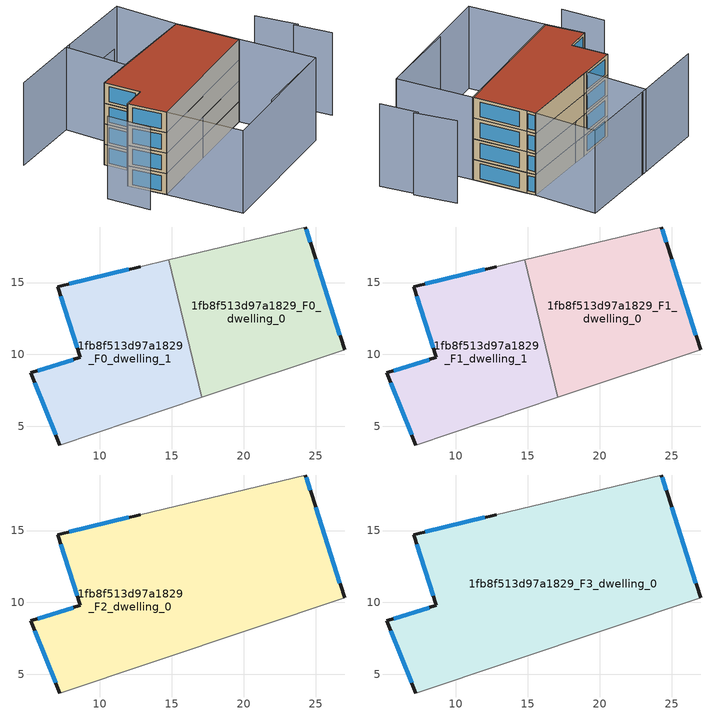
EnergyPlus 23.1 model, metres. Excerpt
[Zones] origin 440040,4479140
1fb8f513d97a1829_F0_dwelling_0
 floor ground (EU_floor_Construction): 27.02,10.34 24.69,17.62 24.29,18.86 14.78,16.58 17.08,7.01 z0
 wall outside (EU_wall_Construction): 24.29,18.86 24.69,17.62 27.02,10.34 z0:3
 wall adiabatic (EU_wall_Construction): 27.02,10.34 17.08,7.01 / 14.78,16.58 24.29,18.86 z0:3
 wall to 1fb8f513d97a1829_F0_dwelling_1 (EU_wall_Construction): 17.08,7.01 14.78,16.58 z0:3
 window (EU_Window_Construction): 25.01,16.61 26.7,11.35 / 24.35,18.69 24.63,17.79 z0.42:2.58
1fb8f513d97a1829_F0_dwelling_1
 floor ground (EU_floor_Construction): 17.08,7.01 14.78,16.58 12.82,16.11 7.07,14.72 8.64,9.8 5.21,8.73 7.2,3.7 z0
 wall outside (EU_wall_Construction): 7.2,3.7 5.21,8.73 8.64,9.8 7.07,14.72 12.82,16.11 z0:3
 wall adiabatic (EU_wall_Construction): 12.82,16.11 14.78,16.58 / 17.08,7.01 7.2,3.7 z0:3
 window (EU_Window_Construction): 7.87,14.91 12.02,15.92 / 6.93,4.4 5.49,8.03 / 5.68,8.87 8.16,9.65 / 8.42,10.48 7.29,14.03 z0.42:2.58
1fb8f513d97a1829_F1_dwelling_0
 floor to 1fb8f513d97a1829_F0_dwelling_0 (EU_floor_Construction): 27.02,10.34 24.69,17.62 24.29,18.86 14.78,16.58 17.08,7.01 z3
 wall outside (EU_wall_Construction): 24.29,18.86 24.69,17.62 27.02,10.34 z3:6
 wall adiabatic (EU_wall_Construction): 27.02,10.34 17.08,7.01 / 14.78,16.58 24.29,18.86 z3:6
 wall to 1fb8f513d97a1829_F1_dwelling_1 (EU_wall_Construction): 17.08,7.01 14.78,16.58 z3:6
 window (EU_Window_Construction): 25.01,16.61 26.7,11.35 / 24.35,18.69 24.63,17.79 z3.42:5.58
1fb8f513d97a1829_F1_dwelling_1
 floor to 1fb8f513d97a1829_F0_dwelling_1 (EU_floor_Construction): 17.08,7.01 14.78,16.58 12.81,16.11 7.07,14.72 8.63,9.8 5.21,8.73 7.2,3.7 z3
 wall outside (EU_wall_Construction): 7.2,3.7 5.21,8.73 8.64,9.8 7.07,14.72 12.82,16.11 z3:6
 wall adiabatic (EU_wall_Construction): 12.82,16.11 14.78,16.58 / 17.08,7.01 7.2,3.7 z3:6
 window (EU_Window_Construction): 7.87,14.91 12.02,15.92 / 6.93,4.4 5.49,8.03 / 5.68,8.87 8.16,9.65 / 8.42,10.48 7.29,14.03 z3.42:5.58
1fb8f513d97a1829_F2_dwelling_0
 floor to 1fb8f513d97a1829_F1_dwelling_0 (EU_floor_Construction): 27.02,10.34 24.69,17.62 24.29,18.86 14.78,16.58 17.08,7.01 z6
 floor to 1fb8f513d97a1829_F1_dwelling_1 (EU_floor_Construction): 17.08,7.01 14.78,16.58 12.81,16.11 7.07,14.72 8.63,9.8 5.21,8.73 7.2,3.7 z6
 wall outside (EU_wall_Construction): 24.29,18.86 24.69,17.62 27.02,10.34 / 7.2,3.7 5.21,8.73 8.64,9.8 7.07,14.72 12.82,16.11 z6:9
 wall adiabatic (EU_wall_Construction): 12.82,16.11 24.29,18.86 / 27.02,10.34 7.2,3.7 z6:9
 window (EU_Window_Construction): 7.87,14.91 12.02,15.92 / 24.35,18.69 24.63,17.79 / 25.01,16.61 26.7,11.35 / 6.93,4.4 5.49,8.03 / 5.68,8.87 8.16,9.65 / 8.42,10.48 7.29,14.03 z6.42:8.58
1fb8f513d97a1829_F3_dwelling_0
 floor to 1fb8f513d97a1829_F2_dwelling_0 (EU_floor_Construction): 27.02,10.34 24.69,17.62 24.29,18.86 12.81,16.11 7.07,14.72 8.63,9.8 5.21,8.73 7.2,3.7 z9
 wall outside (EU_wall_Construction): 24.29,18.86 24.69,17.62 27.02,10.34 / 7.2,3.7 5.21,8.73 8.64,9.8 7.07,14.72 12.82,16.11 z9:12
 wall adiabatic (EU_wall_Construction): 12.82,16.11 24.29,18.86 / 27.02,10.34 7.2,3.7 z9:12
 window (EU_Window_Construction): 7.87,14.91 12.02,15.92 / 24.35,18.69 24.63,17.79 / 25.01,16.61 26.7,11.35 / 6.93,4.4 5.49,8.03 / 5.68,8.87 8.16,9.65 / 8.42,10.48 7.29,14.03 z9.42:11.58
 roof outside (EU_roof_Construction): 24.69,17.62 27.02,10.34 7.2,3.7 5.21,8.73 8.64,9.8 7.07,14.72 12.82,16.11 24.29,18.86 z12
shading: 18.82,-3.52 30.3,0.03 / 1.22,8.29 2.96,2.45 / 36.54,3.09 34.58,8.08 / 35.07,7.74 32.73,13.21 / 10.99,24.69 -0.17,21.9 / 7.2,3.7 27.02,10.34 / 27.02,10.34 30.45,0.09 / 30.45,0.09 10.64,-6.55 / 10.64,-6.55 7.2,3.7 / 10.21,24.5 22.24,27.4 / 22.24,27.4 24.29,18.86 / 24.29,18.86 12.26,15.97 / 12.26,15.97 10.21,24.5 z0:12; 21.65,27.25 10.8,24.64 z0:6
[Building]
EU S2 Campaign: North Axis=0; Terrain=City; Solar Distribution=FullExterior
[Site:Location]
Madrid: Latitude=40.5; Longitude=-3.5; Time Zone=1; Elevation=609
[SizingPeriod:WeatherFileDays]
AnnualSizingPeriod: Begin Month=1; Begin Day of Month=1; End Month=12; End Day of Month=31; Day of Week for Start Day=Monday; Use Weather File Daylight Saving Period=No; Use Weather File Rain and Snow Indicators=No
[MATERIAL]
EU_InternalMass_Material: Roughness=MediumRough; Thickness=0.1; Conductivity=1; Density=1800; Specific Heat=900; Thermal Absorptance=0.9; Solar Absorptance=0.7; Visible Absorptance=0.7
[MATERIAL:NOMASS] Roughness=MediumRough; Thermal Absorptance=0.9; Solar Absorptance=0.7; Visible Absorptance=0.7
Name | Thermal Resistance
EU_wall_NoMass | 1.60022
EU_roof_NoMass | 1.57597
EU_floor_NoMass | 0.470652
[WINDOWMATERIAL:SIMPLEGLAZINGSYSTEM]
EU_Window_SimpleGlazing: UFactor=3.28802; Solar Heat Gain Coefficient=0.85; Visible Transmittance=0.85
[CONSTRUCTION]
EU_wall_Construction: EU_wall_NoMass
EU_roof_Construction: EU_roof_NoMass
EU_floor_Construction: EU_floor_NoMass
EU_InternalMass_Construction: EU_InternalMass_Material
EU_Window_Construction: EU_Window_SimpleGlazing
[ZONE] Type=1; Multiplier=1; Ceiling Height=autocalculate; Floor Area=autocalculate; Part of Total Floor Area=Yes
Name | Volume
1fb8f513d97a1829_F0_dwelling_0; 1fb8f513d97a1829_F1_dwelling_0 | 285.187
1fb8f513d97a1829_F2_dwelling_0 | 570.374
1fb8f513d97a1829_F3_dwelling_0 | 570.38
1fb8f513d97a1829_F0_dwelling_1; 1fb8f513d97a1829_F1_dwelling_1 | 285.19
[INTERNALMASS] Construction=EU_InternalMass_Construction
Name | Zone or ZoneList | Surface Area
1fb8f513d97a1829_F0_dwelling_0_EU_InternalMass | 1fb8f513d97a1829_F0_dwelling_0 | 95.061
1fb8f513d97a1829_F0_dwelling_1_EU_InternalMass | 1fb8f513d97a1829_F0_dwelling_1 | 95.0637
1fb8f513d97a1829_F1_dwelling_0_EU_InternalMass | 1fb8f513d97a1829_F1_dwelling_0 | 95.061
1fb8f513d97a1829_F1_dwelling_1_EU_InternalMass | 1fb8f513d97a1829_F1_dwelling_1 | 95.0637
1fb8f513d97a1829_F2_dwelling_0_EU_InternalMass | 1fb8f513d97a1829_F2_dwelling_0 | 190.127
1fb8f513d97a1829_F3_dwelling_0_EU_InternalMass | 1fb8f513d97a1829_F3_dwelling_0 | 190.127
[OTHEREQUIPMENT] Fuel Type=Electricity; Design Level Calculation Method=Watts/Area; Power per Zone Floor Area=1; Fraction Latent=0; Fraction Radiant=0; Fraction Lost=0; Carbon Dioxide Generation Rate=0; EndUse Subcategory=EU_Step8_InternalGains
Name | Zone or ZoneList or Space or SpaceList | Schedule
EU_Step8_InternalGain_1fb8f513d97a1829_F0_dwelling_0_f000 | 1fb8f513d97a1829_F0_dwelling_0 | EU_Step8_GainSchedule_1fb8f513d97a1829_F0_dwelling_0_f000
EU_Step8_InternalGain_1fb8f513d97a1829_F0_dwelling_1_f000 | 1fb8f513d97a1829_F0_dwelling_1 | EU_Step8_GainSchedule_1fb8f513d97a1829_F0_dwelling_1_f000
EU_Step8_InternalGain_1fb8f513d97a1829_F1_dwelling_0_f000 | 1fb8f513d97a1829_F1_dwelling_0 | EU_Step8_GainSchedule_1fb8f513d97a1829_F1_dwelling_0_f000
EU_Step8_InternalGain_1fb8f513d97a1829_F1_dwelling_1_f000 | 1fb8f513d97a1829_F1_dwelling_1 | EU_Step8_GainSchedule_1fb8f513d97a1829_F1_dwelling_1_f000
EU_Step8_InternalGain_1fb8f513d97a1829_F2_dwelling_0_f000 | 1fb8f513d97a1829_F2_dwelling_0 | EU_Step8_GainSchedule_1fb8f513d97a1829_F2_dwelling_0_f000
EU_Step8_InternalGain_1fb8f513d97a1829_F3_dwelling_0_f000 | 1fb8f513d97a1829_F3_dwelling_0 | EU_Step8_GainSchedule_1fb8f513d97a1829_F3_dwelling_0_f000
[ZONEVENTILATION:DESIGNFLOWRATE] Schedule=EU_AlwaysOn; Design Flow Rate Calculation Method=AirChanges/Hour; Air Changes per Hour=0.480704; Ventilation Type=Natural; Fan Pressure Rise=0; Fan Total Efficiency=1; Constant Term Coefficient=1; Temperature Term Coefficient=0; Velocity Term Coefficient=0; Velocity Squared Term Coefficient=0; Minimum Indoor Temperature=-100; Maximum Indoor Temperature=100; Delta Temperature=-100; Minimum Outdoor Temperature=-100; Maximum Outdoor Temperature=100; Maximum Wind Speed=40
Name | Zone or ZoneList or Space or SpaceList
EU_ConstantAir_1fb8f513d97a1829_F0_dwelling_0 | 1fb8f513d97a1829_F0_dwelling_0
EU_ConstantAir_1fb8f513d97a1829_F0_dwelling_1 | 1fb8f513d97a1829_F0_dwelling_1
EU_ConstantAir_1fb8f513d97a1829_F1_dwelling_0 | 1fb8f513d97a1829_F1_dwelling_0
EU_ConstantAir_1fb8f513d97a1829_F1_dwelling_1 | 1fb8f513d97a1829_F1_dwelling_1
EU_ConstantAir_1fb8f513d97a1829_F2_dwelling_0 | 1fb8f513d97a1829_F2_dwelling_0
EU_ConstantAir_1fb8f513d97a1829_F3_dwelling_0 | 1fb8f513d97a1829_F3_dwelling_0
[HVACTEMPLATE:THERMOSTAT] Constant Heating Setpoint=20; Constant Cooling Setpoint=50
EU_HeatOnly_1fb8f513d97a1829_F0_dwelling_0; EU_HeatOnly_1fb8f513d97a1829_F0_dwelling_1; EU_HeatOnly_1fb8f513d97a1829_F1_dwelling_0; EU_HeatOnly_1fb8f513d97a1829_F1_dwelling_1; EU_HeatOnly_1fb8f513d97a1829_F2_dwelling_0; EU_HeatOnly_1fb8f513d97a1829_F3_dwelling_0
[HVACTEMPLATE:ZONE:IDEALLOADSAIRSYSTEM] System Availability Schedule=EU_AlwaysOn; Maximum Heating Supply Air Temperature=50; Minimum Cooling Supply Air Temperature=13; Maximum Heating Supply Air Humidity Ratio=0.0156; Minimum Cooling Supply Air Humidity Ratio=0.0077; Heating Limit=NoLimit; Cooling Limit=NoLimit; Heating Availability Schedule=EU_AlwaysOn; Cooling Availability Schedule=EU_CoolingOff; Dehumidification Control Type=ConstantSensibleHeatRatio; Cooling Sensible Heat Ratio=0.7; Dehumidification Setpoint=60; Humidification Control Type=None; Humidification Setpoint=30; Outdoor Air Method=None; Outdoor Air Flow Rate per Person=0.00944; Outdoor Air Flow Rate per Zone Floor Area=0; Outdoor Air Flow Rate per Zone=0; Demand Controlled Ventilation Type=None; Outdoor Air Economizer Type=NoEconomizer; Heat Recovery Type=None; Sensible Heat Recovery Effectiveness=0.7; Latent Heat Recovery Effectiveness=0.65
Name | Template Thermostat
1fb8f513d97a1829_F0_dwelling_0 | EU_HeatOnly_1fb8f513d97a1829_F0_dwelling_0
1fb8f513d97a1829_F0_dwelling_1 | EU_HeatOnly_1fb8f513d97a1829_F0_dwelling_1
1fb8f513d97a1829_F1_dwelling_0 | EU_HeatOnly_1fb8f513d97a1829_F1_dwelling_0
1fb8f513d97a1829_F1_dwelling_1 | EU_HeatOnly_1fb8f513d97a1829_F1_dwelling_1
1fb8f513d97a1829_F2_dwelling_0 | EU_HeatOnly_1fb8f513d97a1829_F2_dwelling_0
1fb8f513d97a1829_F3_dwelling_0 | EU_HeatOnly_1fb8f513d97a1829_F3_dwelling_0
[SIZING:ZONE] Zone Cooling Design Supply Air Temperature Input Method=SupplyAirTemperature; Zone Cooling Design Supply Air Temperature=13; Zone Heating Design Supply Air Temperature Input Method=SupplyAirTemperature; Zone Heating Design Supply Air Temperature=50; Zone Cooling Design Supply Air Humidity Ratio=0.008; Zone Heating Design Supply Air Humidity Ratio=0.008; Cooling Design Air Flow Method=DesignDay; Cooling Design Air Flow Rate=0; Cooling Minimum Air Flow per Zone Floor Area=0.000762; Cooling Minimum Air Flow=0; Cooling Minimum Air Flow Fraction=0.2; Heating Design Air Flow Method=DesignDay; Heating Design Air Flow Rate=0; Heating Maximum Air Flow per Zone Floor Area=0.002032; Heating Maximum Air Flow=0.141576; Heating Maximum Air Flow Fraction=0.3; Account for Dedicated Outdoor Air System=No; Dedicated Outdoor Air System Control Strategy=NeutralSupplyAir; Dedicated Outdoor Air Low Setpoint Temperature for Design=autosize; Dedicated Outdoor Air High Setpoint Temperature for Design=autosize; Zone Load Sizing Method=Sensible Load Only No Latent Load; Zone Latent Cooling Design Supply Air Humidity Ratio Input Method=HumidityRatioDifference; Zone Cooling Design Supply Air Humidity Ratio Difference=0.005; Zone Latent Heating Design Supply Air Humidity Ratio Input Method=HumidityRatioDifference; Zone Humidification Design Supply Air Humidity Ratio Difference=0.005
1fb8f513d97a1829_F0_dwelling_0; 1fb8f513d97a1829_F0_dwelling_1; 1fb8f513d97a1829_F1_dwelling_0; 1fb8f513d97a1829_F1_dwelling_1; 1fb8f513d97a1829_F2_dwelling_0; 1fb8f513d97a1829_F3_dwelling_0
[SCHEDULE:CONSTANT]
Name | Hourly Value
EU_AlwaysOn | 1
EU_CoolingOff | 0
[SCHEDULE:FILE] Column Number=1; Rows to Skip at Top=0; Number of Hours of Data=8760; Column Separator=Comma; Interpolate to Timestep=No; Minutes per Item=60; Adjust Schedule for Daylight Savings=Yes
Name | File
EU_Step8_GainSchedule_1fb8f513d97a1829_F0_dwelling_0_f000 | ../../schedules/1fb8f513d97a1829/1fb8f513d97a1829_F0_dwelling_0_f000_gain.csv
EU_Step8_GainSchedule_1fb8f513d97a1829_F0_dwelling_1_f000 | ../../schedules/1fb8f513d97a1829/1fb8f513d97a1829_F0_dwelling_1_f000_gain.csv
EU_Step8_GainSchedule_1fb8f513d97a1829_F1_dwelling_0_f000 | ../../schedules/1fb8f513d97a1829/1fb8f513d97a1829_F1_dwelling_0_f000_gain.csv
EU_Step8_GainSchedule_1fb8f513d97a1829_F1_dwelling_1_f000 | ../../schedules/1fb8f513d97a1829/1fb8f513d97a1829_F1_dwelling_1_f000_gain.csv
EU_Step8_GainSchedule_1fb8f513d97a1829_F2_dwelling_0_f000 | ../../schedules/1fb8f513d97a1829/1fb8f513d97a1829_F2_dwelling_0_f000_gain.csv
EU_Step8_GainSchedule_1fb8f513d97a1829_F3_dwelling_0_f000 | ../../schedules/1fb8f513d97a1829/1fb8f513d97a1829_F3_dwelling_0_f000_gain.csv
